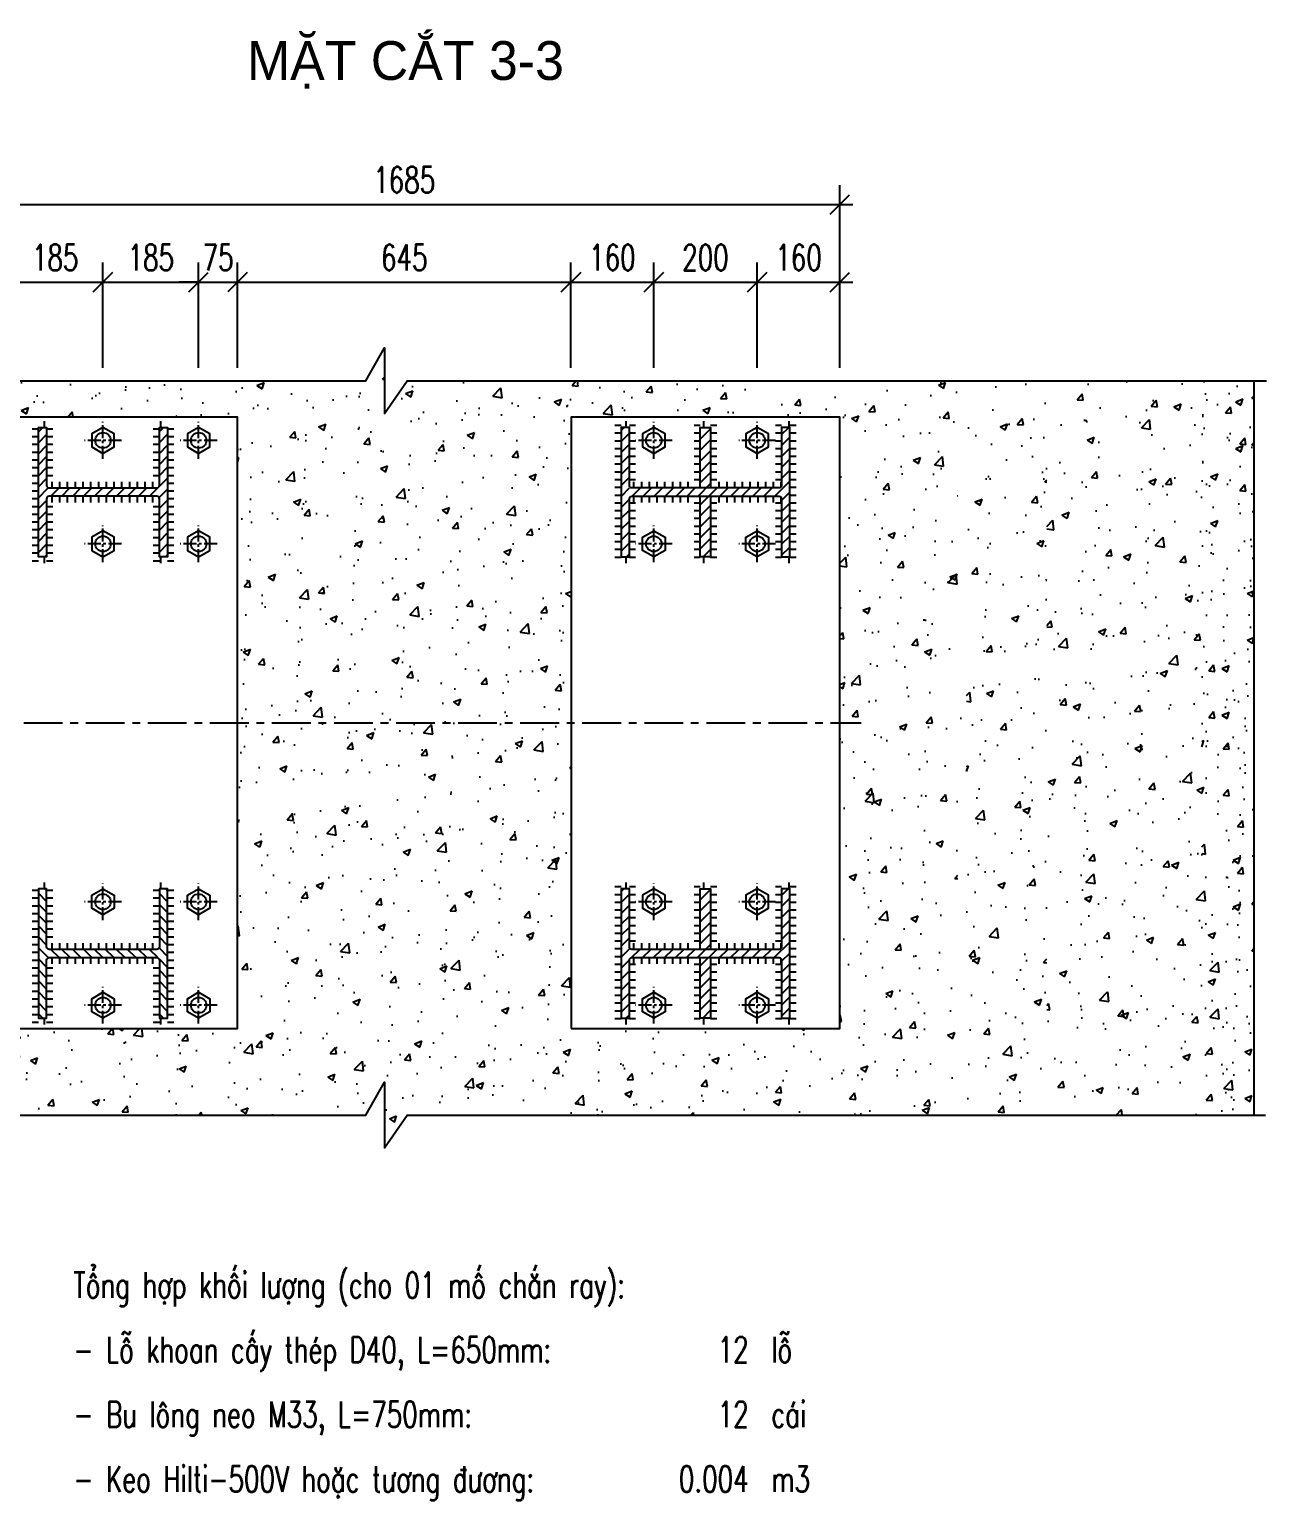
# Model space of a CAD drawing. Extents: x 3412 to 1212600, y 2456 to 246916.
# Drawn here: x 8836 to 11229, y 5758 to 8602 of the extents above; entities that cross this region are included whole.
import ezdxf
from ezdxf.enums import TextEntityAlignment as Align

# ---------------------------------------------------------------- set-up
doc = ezdxf.new("R2010")
doc.units = 0
doc.header["$LTSCALE"] = 20
doc.header["$MEASUREMENT"] = 0
doc.linetypes.add('CENTER', pattern=[2, 1.25, -0.25, 0.25, -0.25])
doc.layers.get('0').update_dxf_attribs({"linetype": 'CONTINUOUS'})
doc.layers.get('DEFPOINTS').update_dxf_attribs({"linetype": 'CONTINUOUS'})
for name, color, linetype in [('BAO', 7, 'CONTINUOUS'), ('CEN', 1, 'CENTER'), ('DIM', 4, 'CONTINUOUS'), ('HATCH', 8, 'CONTINUOUS'), ('T-Text', 31, 'CONTINUOUS'), ('TEXT', 4, 'CONTINUOUS')]:
    doc.layers.add(name, color=color, linetype=linetype)
doc.styles.add('Tieu de', font='VHAVAN.TTF', dxfattribs={"width": 0.8})
doc.styles.add('vnsimple', font='vnsimple.shx', dxfattribs={"width": 0.7})
doc.dimstyles.new('1-25', dxfattribs={"dimscale": 250, "dimtxt": 0.2, "dimasz": 0.15, "dimexe": 0.15, "dimexo": 0.1, "dimgap": 0.09, "dimtad": 1, "dimdec": 0, "dimdsep": 46, "dimtxsty": 'vnsimple', "dimblk": 'OBLIQUE', "dimcen": 0.09, "dimdle": 0.1, "dimclrd": 2, "dimclre": 7, "dimclrt": 256, "dimadec": 0, "dimazin": 0, "dimtfac": 1, "dimtdec": 0, "dimtix": 1, "dimtmove": 1, "dimatfit": 3, "dimfxl": 1, "dimtolj": 1, "dimtzin": 0, "dimarcsym": 0})
pattern_1 = [(45, (1680.296, 375.425), (-10.606602, 10.606602), [])]
pattern_2 = [(90, (1680.296, 375.425), (-15, 3e-15), [])]
pattern_3 = [(0, (1680.296, 375.425), (4e-15, 15), [])]

# ---------------------------------------------------------------- blocks, each defined once
blk = doc.blocks.new('_Oblique')
at = {"color": 0, "linetype": 'ByBlock', "lineweight": -2}
blk.add_line((-0.5, -0.5), (0.5, 0.5), dxfattribs=at)
blk = doc.blocks.new('*D12')
at = {"layer": 'DEFPOINTS', "color": 0, "transparency": 16777216}
for p in [(10403.6, 8264.1), (8718.6, 7923), (10403.6, 7923)]:
    blk.add_point(p, dxfattribs=at)
at = {"layer": 'TEXT', "color": 7, "lineweight": -2, "transparency": 16777216}
for p, q in [((8718.6, 7948), (8718.6, 8301.6)), ((10403.6, 7948), (10403.6, 8301.6))]:
    blk.add_line(p, q, dxfattribs=at)
at = {"layer": 'TEXT', "color": 2, "lineweight": -2, "transparency": 16777216}
blk.add_line((8693.6, 8264.1), (10428.6, 8264.1), dxfattribs=at)
at = {"layer": 'TEXT', "color": 2, "lineweight": -2, "transparency": 16777216, "xscale": 37.5, "yscale": 37.5, "zscale": 37.5, "rotation": 180}
blk.add_blockref('_Oblique', (8718.6, 8264.1), dxfattribs=at)
at = {"layer": 'TEXT', "color": 2, "lineweight": -2, "transparency": 16777216, "xscale": 37.5, "yscale": 37.5, "zscale": 37.5}
blk.add_blockref('_Oblique', (10403.6, 8264.1), dxfattribs=at)
at = {"layer": 'TEXT', "transparency": 16777216, "insert": (9561.1, 8311.6), "char_height": 50, "attachment_point": 5, "style": 'vnsimple'}
blk.add_mtext('\\A1;1685', dxfattribs=at)
blk = doc.blocks.new('*D38')
at = {"layer": 'DEFPOINTS', "color": 0, "transparency": 16777216}
for p in [(8978.6, 8114.1), (8793.6, 7923), (8978.6, 7923)]:
    blk.add_point(p, dxfattribs=at)
at = {"layer": 'TEXT', "color": 7, "lineweight": -2, "transparency": 16777216}
for p, q in [((8793.6, 7948), (8793.6, 8151.6)), ((8978.6, 7948), (8978.6, 8151.6))]:
    blk.add_line(p, q, dxfattribs=at)
at = {"layer": 'TEXT', "color": 2, "lineweight": -2, "transparency": 16777216}
blk.add_line((8768.6, 8114.1), (9003.6, 8114.1), dxfattribs=at)
at = {"layer": 'TEXT', "color": 2, "lineweight": -2, "transparency": 16777216, "xscale": 37.5, "yscale": 37.5, "zscale": 37.5, "rotation": 180}
blk.add_blockref('_Oblique', (8793.6, 8114.1), dxfattribs=at)
at = {"layer": 'TEXT', "color": 2, "lineweight": -2, "transparency": 16777216, "xscale": 37.5, "yscale": 37.5, "zscale": 37.5}
blk.add_blockref('_Oblique', (8978.6, 8114.1), dxfattribs=at)
at = {"layer": 'TEXT', "transparency": 16777216, "insert": (8886.1, 8161.6), "char_height": 50, "attachment_point": 5, "style": 'vnsimple'}
blk.add_mtext('\\A1;185', dxfattribs=at)
blk = doc.blocks.new('*D39')
at = {"layer": 'DEFPOINTS', "color": 0, "transparency": 16777216}
for p in [(9163.6, 8114.1), (8978.6, 7923), (9163.6, 7923)]:
    blk.add_point(p, dxfattribs=at)
at = {"layer": 'TEXT', "color": 7, "lineweight": -2, "transparency": 16777216}
for p, q in [((8978.6, 7948), (8978.6, 8151.6)), ((9163.6, 7948), (9163.6, 8151.6))]:
    blk.add_line(p, q, dxfattribs=at)
at = {"layer": 'TEXT', "color": 2, "lineweight": -2, "transparency": 16777216}
blk.add_line((8953.6, 8114.1), (9188.6, 8114.1), dxfattribs=at)
at = {"layer": 'TEXT', "color": 2, "lineweight": -2, "transparency": 16777216, "xscale": 37.5, "yscale": 37.5, "zscale": 37.5, "rotation": 180}
blk.add_blockref('_Oblique', (8978.6, 8114.1), dxfattribs=at)
at = {"layer": 'TEXT', "color": 2, "lineweight": -2, "transparency": 16777216, "xscale": 37.5, "yscale": 37.5, "zscale": 37.5}
blk.add_blockref('_Oblique', (9163.6, 8114.1), dxfattribs=at)
at = {"layer": 'TEXT', "transparency": 16777216, "insert": (9071.1, 8161.6), "char_height": 50, "attachment_point": 5, "style": 'vnsimple'}
blk.add_mtext('\\A1;185', dxfattribs=at)
blk = doc.blocks.new('*D40')
at = {"layer": 'DEFPOINTS', "color": 0, "transparency": 16777216}
for p in [(9238.6, 8114.1), (9163.6, 7923), (9238.6, 7923)]:
    blk.add_point(p, dxfattribs=at)
at = {"layer": 'TEXT', "color": 7, "lineweight": -2, "transparency": 16777216}
for p, q in [((9163.6, 7948), (9163.6, 8151.6)), ((9238.6, 7948), (9238.6, 8151.6))]:
    blk.add_line(p, q, dxfattribs=at)
at = {"layer": 'TEXT', "color": 2, "lineweight": -2, "transparency": 16777216}
for p, q in [((9163.6, 8114.1), (9126.1, 8114.1)), ((9163.6, 8114.1), (9238.6, 8114.1)), ((9238.6, 8114.1), (9276.1, 8114.1))]:
    blk.add_line(p, q, dxfattribs=at)
at = {"layer": 'TEXT', "color": 2, "lineweight": -2, "transparency": 16777216, "xscale": 37.5, "yscale": 37.5, "zscale": 37.5}
blk.add_blockref('_Oblique', (9163.6, 8114.1), dxfattribs=at)
at = {"layer": 'TEXT', "color": 2, "lineweight": -2, "transparency": 16777216, "xscale": 37.5, "yscale": 37.5, "zscale": 37.5, "rotation": 180}
blk.add_blockref('_Oblique', (9238.6, 8114.1), dxfattribs=at)
at = {"layer": 'TEXT', "transparency": 16777216, "insert": (9201.1, 8161.6), "char_height": 50, "attachment_point": 5, "style": 'vnsimple'}
blk.add_mtext('\\A1;75', dxfattribs=at)
blk = doc.blocks.new('*D41')
at = {"layer": 'DEFPOINTS', "color": 0, "transparency": 16777216}
for p in [(9883.6, 8114.1), (9238.6, 7923), (9883.6, 7923)]:
    blk.add_point(p, dxfattribs=at)
at = {"layer": 'TEXT', "color": 7, "lineweight": -2, "transparency": 16777216}
for p, q in [((9238.6, 7948), (9238.6, 8151.6)), ((9883.6, 7948), (9883.6, 8151.6))]:
    blk.add_line(p, q, dxfattribs=at)
at = {"layer": 'TEXT', "color": 2, "lineweight": -2, "transparency": 16777216}
blk.add_line((9213.6, 8114.1), (9908.6, 8114.1), dxfattribs=at)
at = {"layer": 'TEXT', "color": 2, "lineweight": -2, "transparency": 16777216, "xscale": 37.5, "yscale": 37.5, "zscale": 37.5, "rotation": 180}
blk.add_blockref('_Oblique', (9238.6, 8114.1), dxfattribs=at)
at = {"layer": 'TEXT', "color": 2, "lineweight": -2, "transparency": 16777216, "xscale": 37.5, "yscale": 37.5, "zscale": 37.5}
blk.add_blockref('_Oblique', (9883.6, 8114.1), dxfattribs=at)
at = {"layer": 'TEXT', "transparency": 16777216, "insert": (9561.1, 8161.6), "char_height": 50, "attachment_point": 5, "style": 'vnsimple'}
blk.add_mtext('\\A1;645', dxfattribs=at)
blk = doc.blocks.new('*D42')
at = {"layer": 'DEFPOINTS', "color": 0, "transparency": 16777216}
for p in [(10043.6, 8114.1), (9883.6, 7923), (10043.6, 7923)]:
    blk.add_point(p, dxfattribs=at)
at = {"layer": 'TEXT', "color": 7, "lineweight": -2, "transparency": 16777216}
for p, q in [((9883.6, 7948), (9883.6, 8151.6)), ((10043.6, 7948), (10043.6, 8151.6))]:
    blk.add_line(p, q, dxfattribs=at)
at = {"layer": 'TEXT', "color": 2, "lineweight": -2, "transparency": 16777216}
blk.add_line((9858.6, 8114.1), (10068.6, 8114.1), dxfattribs=at)
at = {"layer": 'TEXT', "color": 2, "lineweight": -2, "transparency": 16777216, "xscale": 37.5, "yscale": 37.5, "zscale": 37.5, "rotation": 180}
blk.add_blockref('_Oblique', (9883.6, 8114.1), dxfattribs=at)
at = {"layer": 'TEXT', "color": 2, "lineweight": -2, "transparency": 16777216, "xscale": 37.5, "yscale": 37.5, "zscale": 37.5}
blk.add_blockref('_Oblique', (10043.6, 8114.1), dxfattribs=at)
at = {"layer": 'TEXT', "transparency": 16777216, "insert": (9963.6, 8161.6), "char_height": 50, "attachment_point": 5, "style": 'vnsimple'}
blk.add_mtext('\\A1;160', dxfattribs=at)
blk = doc.blocks.new('*D43')
at = {"layer": 'DEFPOINTS', "color": 0, "transparency": 16777216}
for p in [(10243.6, 8114.1), (10043.6, 7923), (10243.6, 7923)]:
    blk.add_point(p, dxfattribs=at)
at = {"layer": 'TEXT', "color": 7, "lineweight": -2, "transparency": 16777216}
for p, q in [((10043.6, 7948), (10043.6, 8151.6)), ((10243.6, 7948), (10243.6, 8151.6))]:
    blk.add_line(p, q, dxfattribs=at)
at = {"layer": 'TEXT', "color": 2, "lineweight": -2, "transparency": 16777216}
blk.add_line((10018.6, 8114.1), (10268.6, 8114.1), dxfattribs=at)
at = {"layer": 'TEXT', "color": 2, "lineweight": -2, "transparency": 16777216, "xscale": 37.5, "yscale": 37.5, "zscale": 37.5, "rotation": 180}
blk.add_blockref('_Oblique', (10043.6, 8114.1), dxfattribs=at)
at = {"layer": 'TEXT', "color": 2, "lineweight": -2, "transparency": 16777216, "xscale": 37.5, "yscale": 37.5, "zscale": 37.5}
blk.add_blockref('_Oblique', (10243.6, 8114.1), dxfattribs=at)
at = {"layer": 'TEXT', "transparency": 16777216, "insert": (10143.6, 8161.6), "char_height": 50, "attachment_point": 5, "style": 'vnsimple'}
blk.add_mtext('\\A1;200', dxfattribs=at)
blk = doc.blocks.new('*D44')
at = {"layer": 'DEFPOINTS', "color": 0, "transparency": 16777216}
for p in [(10403.6, 8114.1), (10243.6, 7923), (10403.6, 7923)]:
    blk.add_point(p, dxfattribs=at)
at = {"layer": 'TEXT', "color": 7, "lineweight": -2, "transparency": 16777216}
for p, q in [((10243.6, 7948), (10243.6, 8151.6)), ((10403.6, 7948), (10403.6, 8151.6))]:
    blk.add_line(p, q, dxfattribs=at)
at = {"layer": 'TEXT', "color": 2, "lineweight": -2, "transparency": 16777216}
blk.add_line((10218.6, 8114.1), (10428.6, 8114.1), dxfattribs=at)
at = {"layer": 'TEXT', "color": 2, "lineweight": -2, "transparency": 16777216, "xscale": 37.5, "yscale": 37.5, "zscale": 37.5, "rotation": 180}
blk.add_blockref('_Oblique', (10243.6, 8114.1), dxfattribs=at)
at = {"layer": 'TEXT', "color": 2, "lineweight": -2, "transparency": 16777216, "xscale": 37.5, "yscale": 37.5, "zscale": 37.5}
blk.add_blockref('_Oblique', (10403.6, 8114.1), dxfattribs=at)
at = {"layer": 'TEXT', "transparency": 16777216, "insert": (10323.6, 8161.6), "char_height": 50, "attachment_point": 5, "style": 'vnsimple'}
blk.add_mtext('\\A1;160', dxfattribs=at)

msp = doc.modelspace()

# ---------------------------------------------------------------- hatches: boundary and pattern name
at = {"layer": 'DIM'}
h = msp.add_hatch(dxfattribs=at)
h.set_pattern_fill('ANSI31', color=8, scale=120, angle=315, style=0)
h.set_pattern_definition(pattern_3)
h.paths.add_polyline_path([(9115.645, 7845.245), (9103.645, 7845.245), (9103.645, 7728.045), (9115.645, 7728.045)])
h.paths.add_polyline_path([(9087.645, 7845.245), (9075.645, 7845.245), (9075.645, 7728.045), (9087.645, 7728.045)])
h.paths.add_polyline_path([(9115.645, 7728.045), (9103.645, 7728.045), (9103.645, 7688.045), (9115.645, 7688.045)])
h.paths.add_polyline_path([(9115.645, 7688.045), (9103.645, 7688.045), (9103.645, 7570.845), (9115.645, 7570.845)])
h.paths.add_polyline_path([(9087.645, 7688.045), (9075.645, 7688.045), (9075.645, 7570.845), (9087.645, 7570.845)])
h.paths.add_polyline_path([(8881.645, 7688.045), (8869.645, 7688.045), (8869.645, 7570.845), (8881.645, 7570.845)])
h.paths.add_polyline_path([(8853.645, 7688.045), (8841.645, 7688.045), (8841.645, 7570.845), (8853.645, 7570.845)])
h.paths.add_polyline_path([(8853.645, 7728.045), (8841.645, 7728.045), (8841.645, 7688.045), (8853.645, 7688.045)])
h.paths.add_polyline_path([(8853.645, 7845.245), (8841.645, 7845.245), (8841.645, 7728.045), (8853.645, 7728.045)])
h.paths.add_polyline_path([(8881.645, 7845.245), (8869.645, 7845.245), (8869.645, 7728.045), (8881.645, 7728.045)])
h = msp.add_hatch(dxfattribs=at)
h.set_pattern_fill('ANSI31', color=8, scale=120, angle=45, style=0)
h.set_pattern_definition(pattern_2)
h.paths.add_polyline_path([(9087.645, 7728.045), (8869.645, 7728.045), (8869.645, 7721.045, 0.41421356), (8874.645, 7716.045), (9082.645, 7716.045, 0.41421356), (9087.645, 7721.045)])
h.paths.add_polyline_path([(9087.645, 7695.045, 0.41421356), (9082.645, 7700.045), (8874.645, 7700.045, 0.41421356), (8869.645, 7695.045), (8869.645, 7688.045), (9087.645, 7688.045)])
h.paths.add_polyline_path([(9103.645, 7582.845), (9087.645, 7582.845), (9087.645, 7570.845), (9103.645, 7570.845)])
h.paths.add_polyline_path([(8869.645, 7582.845), (8853.645, 7582.845), (8853.645, 7570.845), (8869.645, 7570.845)])
h.paths.add_polyline_path([(8869.645, 7845.245), (8853.645, 7845.245), (8853.645, 7833.245), (8869.645, 7833.245)])
h.paths.add_polyline_path([(9103.645, 7845.245), (9087.645, 7845.245), (9087.645, 7833.245), (9103.645, 7833.245)])
h = msp.add_hatch(dxfattribs=at)
h.set_pattern_fill('ANSI31', color=8, scale=120, angle=315, style=0)
h.set_pattern_definition([(0, (1680.296, 1267.425), (4e-15, 15), [])])
h.paths.add_polyline_path([(10290.821, 7845.245), (10278.821, 7845.245), (10278.821, 7728.045), (10290.821, 7728.045)])
h.paths.add_polyline_path([(10318.821, 7845.245), (10306.821, 7845.245), (10306.821, 7728.045), (10318.821, 7728.045)])
h.paths.add_polyline_path([(10318.821, 7728.045), (10306.821, 7728.045), (10306.821, 7688.045), (10318.821, 7688.045)])
h.paths.add_polyline_path([(10318.821, 7688.045), (10306.821, 7688.045), (10306.821, 7570.845), (10318.821, 7570.845)])
h.paths.add_polyline_path([(10290.821, 7688.045), (10278.821, 7688.045), (10278.821, 7570.845), (10290.821, 7570.845)])
h.paths.add_polyline_path([(10008.469, 7688.045), (9996.469, 7688.045), (9996.469, 7570.845), (10008.469, 7570.845)])
h.paths.add_polyline_path([(10008.469, 7845.245), (9996.469, 7845.245), (9996.469, 7728.045), (10008.469, 7728.045)])
h.paths.add_polyline_path([(9980.469, 7845.245), (9968.469, 7845.245), (9968.469, 7728.045), (9980.469, 7728.045)])
h.paths.add_polyline_path([(9980.469, 7728.045), (9968.469, 7728.045), (9968.469, 7688.045), (9980.469, 7688.045)])
h.paths.add_polyline_path([(9980.469, 7688.045), (9968.469, 7688.045), (9968.469, 7570.845), (9980.469, 7570.845)])
h.paths.add_polyline_path([(10165.645, 7688.045), (10153.645, 7688.045), (10153.645, 7570.845), (10165.645, 7570.845)])
h.paths.add_polyline_path([(10133.645, 7688.045), (10121.645, 7688.045), (10121.645, 7570.845), (10133.645, 7570.845)])
h.paths.add_polyline_path([(10133.645, 7845.245), (10121.645, 7845.245), (10121.645, 7728.045), (10133.645, 7728.045)])
h.paths.add_polyline_path([(10165.645, 7845.245), (10153.645, 7845.245), (10153.645, 7728.045), (10165.645, 7728.045)])
h = msp.add_hatch(dxfattribs=at)
h.set_pattern_fill('ANSI31', color=8, scale=120, angle=45, style=0)
h.set_pattern_definition([(90, (1680.296, 1267.425), (-15, 3e-15), [])])
h.paths.add_polyline_path([(10290.821, 7728.045), (10165.645, 7728.045), (10165.645, 7720.045), (10165.645, 7716.045), (10285.821, 7716.045, 0.41421356), (10290.821, 7721.045)])
h.paths.add_polyline_path([(10121.645, 7728.045), (9996.469, 7728.045), (9996.469, 7721.045, 0.41421356), (10001.469, 7716.045), (10121.645, 7716.045)])
h.paths.add_polyline_path([(10121.645, 7700.045), (10001.469, 7700.045, 0.41421356), (9996.469, 7695.045), (9996.469, 7688.045), (10121.645, 7688.045)])
h.paths.add_polyline_path([(10290.821, 7695.045, 0.41421356), (10285.821, 7700.045), (10165.645, 7700.045), (10165.645, 7695.045), (10165.645, 7688.045), (10290.821, 7688.045)])
h.paths.add_polyline_path([(10153.645, 7582.845), (10133.645, 7582.845), (10133.645, 7570.845), (10153.645, 7570.845)])
h.paths.add_polyline_path([(9996.469, 7582.845), (9980.469, 7582.845), (9980.469, 7570.845), (9996.469, 7570.845)])
h.paths.add_polyline_path([(9996.469, 7845.245), (9980.469, 7845.245), (9980.469, 7833.245), (9996.469, 7833.245)])
h.paths.add_polyline_path([(10153.645, 7845.245), (10133.645, 7845.245), (10133.645, 7833.245), (10153.645, 7833.245)])
h.paths.add_polyline_path([(10306.821, 7845.245), (10290.821, 7845.245), (10290.821, 7833.245), (10306.821, 7833.245)])
h.paths.add_polyline_path([(10306.821, 7582.845), (10290.821, 7582.845), (10290.821, 7570.845), (10306.821, 7570.845)])
h = msp.add_hatch(dxfattribs=at)
h.set_pattern_fill('ANSI31', color=8, scale=120, angle=315, style=0)
h.set_pattern_definition([(0, (1680.296, -516.575), (4e-15, 15), [])])
h.paths.add_polyline_path([(9115.645, 6953.245), (9103.645, 6953.245), (9103.645, 6836.045), (9115.645, 6836.045)])
h.paths.add_polyline_path([(9087.645, 6953.245), (9075.645, 6953.245), (9075.645, 6836.045), (9087.645, 6836.045)])
h.paths.add_polyline_path([(9115.645, 6836.045), (9103.645, 6836.045), (9103.645, 6796.045), (9115.645, 6796.045)])
h.paths.add_polyline_path([(9115.645, 6796.045), (9103.645, 6796.045), (9103.645, 6678.845), (9115.645, 6678.845)])
h.paths.add_polyline_path([(9087.645, 6796.045), (9075.645, 6796.045), (9075.645, 6678.845), (9087.645, 6678.845)])
h.paths.add_polyline_path([(8881.645, 6796.045), (8869.645, 6796.045), (8869.645, 6678.845), (8881.645, 6678.845)])
h.paths.add_polyline_path([(8853.645, 6796.045), (8841.645, 6796.045), (8841.645, 6678.845), (8853.645, 6678.845)])
h.paths.add_polyline_path([(8853.645, 6836.045), (8841.645, 6836.045), (8841.645, 6796.045), (8853.645, 6796.045)])
h.paths.add_polyline_path([(8853.645, 6953.245), (8841.645, 6953.245), (8841.645, 6836.045), (8853.645, 6836.045)])
h.paths.add_polyline_path([(8881.645, 6953.245), (8869.645, 6953.245), (8869.645, 6836.045), (8881.645, 6836.045)])
h = msp.add_hatch(dxfattribs=at)
h.set_pattern_fill('ANSI31', color=8, scale=120, angle=45, style=0)
h.set_pattern_definition([(90, (1680.296, -516.575), (-15, 3e-15), [])])
h.paths.add_polyline_path([(9087.645, 6836.045), (8869.645, 6836.045), (8869.645, 6829.045, 0.41421356), (8874.645, 6824.045), (9082.645, 6824.045, 0.41421356), (9087.645, 6829.045)])
h.paths.add_polyline_path([(9087.645, 6803.045, 0.41421356), (9082.645, 6808.045), (8874.645, 6808.045, 0.41421356), (8869.645, 6803.045), (8869.645, 6796.045), (9087.645, 6796.045)])
h.paths.add_polyline_path([(9103.645, 6690.845), (9087.645, 6690.845), (9087.645, 6678.845), (9103.645, 6678.845)])
h.paths.add_polyline_path([(8869.645, 6690.845), (8853.645, 6690.845), (8853.645, 6678.845), (8869.645, 6678.845)])
h.paths.add_polyline_path([(8869.645, 6953.245), (8853.645, 6953.245), (8853.645, 6941.245), (8869.645, 6941.245)])
h.paths.add_polyline_path([(9103.645, 6953.245), (9087.645, 6953.245), (9087.645, 6941.245), (9103.645, 6941.245)])
h = msp.add_hatch(dxfattribs=at)
h.set_pattern_fill('ANSI31', color=8, scale=120, angle=315, style=0)
h.set_pattern_definition(pattern_3)
h.paths.add_polyline_path([(10290.821, 6953.245), (10278.821, 6953.245), (10278.821, 6836.045), (10290.821, 6836.045)])
h.paths.add_polyline_path([(10318.821, 6953.245), (10306.821, 6953.245), (10306.821, 6836.045), (10318.821, 6836.045)])
h.paths.add_polyline_path([(10318.821, 6836.045), (10306.821, 6836.045), (10306.821, 6796.045), (10318.821, 6796.045)])
h.paths.add_polyline_path([(10318.821, 6796.045), (10306.821, 6796.045), (10306.821, 6678.845), (10318.821, 6678.845)])
h.paths.add_polyline_path([(10290.821, 6796.045), (10278.821, 6796.045), (10278.821, 6678.845), (10290.821, 6678.845)])
h.paths.add_polyline_path([(10008.469, 6796.045), (9996.469, 6796.045), (9996.469, 6678.845), (10008.469, 6678.845)])
h.paths.add_polyline_path([(10008.469, 6953.245), (9996.469, 6953.245), (9996.469, 6836.045), (10008.469, 6836.045)])
h.paths.add_polyline_path([(9980.469, 6953.245), (9968.469, 6953.245), (9968.469, 6836.045), (9980.469, 6836.045)])
h.paths.add_polyline_path([(9980.469, 6836.045), (9968.469, 6836.045), (9968.469, 6796.045), (9980.469, 6796.045)])
h.paths.add_polyline_path([(9980.469, 6796.045), (9968.469, 6796.045), (9968.469, 6678.845), (9980.469, 6678.845)])
h.paths.add_polyline_path([(10165.645, 6796.045), (10153.645, 6796.045), (10153.645, 6678.845), (10165.645, 6678.845)])
h.paths.add_polyline_path([(10133.645, 6796.045), (10121.645, 6796.045), (10121.645, 6678.845), (10133.645, 6678.845)])
h.paths.add_polyline_path([(10133.645, 6953.245), (10121.645, 6953.245), (10121.645, 6836.045), (10133.645, 6836.045)])
h.paths.add_polyline_path([(10165.645, 6953.245), (10153.645, 6953.245), (10153.645, 6836.045), (10165.645, 6836.045)])
h = msp.add_hatch(dxfattribs=at)
h.set_pattern_fill('ANSI31', color=8, scale=120, angle=45, style=0)
h.set_pattern_definition(pattern_2)
h.paths.add_polyline_path([(10290.821, 6836.045), (10165.645, 6836.045), (10165.645, 6828.045), (10165.645, 6824.045), (10285.821, 6824.045, 0.41421356), (10290.821, 6829.045)])
h.paths.add_polyline_path([(10121.645, 6836.045), (9996.469, 6836.045), (9996.469, 6829.045, 0.41421356), (10001.469, 6824.045), (10121.645, 6824.045)])
h.paths.add_polyline_path([(10121.645, 6808.045), (10001.469, 6808.045, 0.41421356), (9996.469, 6803.045), (9996.469, 6796.045), (10121.645, 6796.045)])
h.paths.add_polyline_path([(10290.821, 6803.045, 0.41421356), (10285.821, 6808.045), (10165.645, 6808.045), (10165.645, 6803.045), (10165.645, 6796.045), (10290.821, 6796.045)])
h.paths.add_polyline_path([(10153.645, 6690.845), (10133.645, 6690.845), (10133.645, 6678.845), (10153.645, 6678.845)])
h.paths.add_polyline_path([(9996.469, 6690.845), (9980.469, 6690.845), (9980.469, 6678.845), (9996.469, 6678.845)])
h.paths.add_polyline_path([(9996.469, 6953.245), (9980.469, 6953.245), (9980.469, 6941.245), (9996.469, 6941.245)])
h.paths.add_polyline_path([(10153.645, 6953.245), (10133.645, 6953.245), (10133.645, 6941.245), (10153.645, 6941.245)])
h.paths.add_polyline_path([(10306.821, 6953.245), (10290.821, 6953.245), (10290.821, 6941.245), (10306.821, 6941.245)])
h.paths.add_polyline_path([(10306.821, 6690.845), (10290.821, 6690.845), (10290.821, 6678.845), (10306.821, 6678.845)])
at = {"layer": 'HATCH'}
h = msp.add_hatch(dxfattribs=at)
h.set_pattern_fill('AR-CONC', color=256, scale=20, style=0)
h.set_pattern_definition([(50, (2175.48, 744.07), (143.452, -12.5504), [15, -165]), (355, (2175.48, 744.07), (-27.7503, 150.4384), [12, -132]), (100.4514, (2187.43, 743.02), (115.7019, 137.8879), [12.748, -140.2284]), (46.1842, (2175.48, 784.07), (213.4482, -33.1038), [22.5, -247.5]), (96.6356, (2193.27, 781.3), (186.9325, 194.8236), [19.122, -210.3426]), (351.1842, (2175.48, 784.07), (186.9324, 194.8237), [18, -198]), (21, (2195.48, 774.07), (119.3814, -80.5238), [15, -165]), (326, (2195.48, 774.07), (48.663, 145.03), [12, -132]), (71.4514, (2205.43, 767.36), (168.0445, 64.5061), [12.748, -140.2284]), (37.5, (2175.48, 744.07), (2.43197, 66.57877), [0, -130.4, 0, -134, 0, -132.5]), (7.5, (2175.48, 744.07), (52.6139, 78.88234), [0, -76.4, 0, -127.4, 0, -50.5]), (327.5, (2130.88, 744.07), (106.76449, -4.51097), [0, -50, 0, -156, 0, -207]), (317.5, (2110.88, 744.07), (116.6372, 20.021), [0, -65, 0, -103.6, 0, -147])])
h.paths.add_polyline_path([(9561.145, 7262.045), (9883.645, 7262.045), (9883.645, 7853.045), (10403.645, 7853.045), (10403.645, 6671.045), (9883.645, 6671.045), (9883.645, 7262.045), (9561.145, 7262.045), (9561.145, 6494.998), (9567.056, 6503.423), (10631.422, 6503.423), (10631.422, 7197.931), (10567.237, 7234.124), (10694.38, 7234.124), (10631.422, 7278.297), (10631.422, 7923.05), (9567.056, 7923.05), (9561.145, 7914.625)])
h.paths.add_polyline_path([(9238.645, 7262.045), (9561.145, 7262.045), (9561.145, 7914.625), (9522.883, 7860.092), (9522.883, 7987.235), (9486.69, 7923.05), (8602.048, 7923.05), (8602.048, 7270.425), (8665.007, 7226.251), (8537.863, 7226.251), (8602.048, 7190.059), (8602.048, 6503.423), (9486.69, 6503.423), (9522.883, 6567.608), (9522.883, 6440.465), (9561.145, 6494.998), (9561.145, 7262.045), (9238.645, 7262.045), (9238.645, 6671.045), (8718.645, 6671.045), (8718.645, 7853.045), (9238.645, 7853.045)])
h.paths.add_polyline_path([(11203.645, 7923.05), (11103.645, 7923.05), (11103.645, 6503.423), (11203.645, 6503.423)])
h.paths.add_polyline_path([(10803.645, 7923.05), (10648.39, 7923.05), (10648.39, 7278.297), (10711.348, 7234.124), (10584.204, 7234.124), (10648.39, 7197.931), (10648.39, 6503.423), (10803.645, 6503.423)])
h = msp.add_hatch(dxfattribs=at)
h.set_pattern_fill('AR-CONC', color=256, scale=20, style=0)
h.set_pattern_definition([(50, (2175.48, 653.9), (143.452, -12.5504), [15, -165]), (355, (2175.48, 653.9), (-27.7503, 150.4384), [12, -132]), (100.4514, (2187.43, 652.86), (115.7019, 137.8879), [12.748, -140.2284]), (46.1842, (2175.48, 693.9), (213.4482, -33.1038), [22.5, -247.5]), (96.6356, (2193.27, 691.14), (186.9325, 194.8236), [19.122, -210.3426]), (351.1842, (2175.48, 693.9), (186.9324, 194.8237), [18, -198]), (21, (2195.48, 683.9), (119.3814, -80.5238), [15, -165]), (326, (2195.48, 683.9), (48.663, 145.03), [12, -132]), (71.4514, (2205.43, 677.19), (168.0445, 64.5061), [12.748, -140.2284]), (37.5, (2175.48, 653.9), (2.43197, 66.57877), [0, -130.4, 0, -134, 0, -132.5]), (7.5, (2175.48, 653.9), (52.6139, 78.88234), [0, -76.4, 0, -127.4, 0, -50.5]), (327.5, (2130.88, 653.9), (106.76449, -4.51097), [0, -50, 0, -156, 0, -207]), (317.5, (2110.88, 653.9), (116.6372, 20.021), [0, -65, 0, -103.6, 0, -147])])
h.paths.add_polyline_path([(10903.645, 7923.05), (10803.645, 7923.05), (10803.645, 6503.423), (10903.645, 6503.423)])
h.paths.add_polyline_path([(10903.645, 6503.423), (11203.645, 6503.423), (11203.645, 7923.05), (10903.645, 7923.05)])
h = msp.add_hatch(dxfattribs=at)
h.set_pattern_fill('ANSI31', color=256, scale=120, style=0)
h.set_pattern_definition(pattern_1)
h.paths.add_polyline_path([(8853.645, 7582.845), (8869.645, 7582.845), (8869.645, 7695.045, -0.41421356), (8874.645, 7700.045), (9082.645, 7700.045, -0.41421356), (9087.645, 7695.045), (9087.645, 7582.845), (9103.645, 7582.845), (9103.645, 7833.245), (9087.645, 7833.245), (9087.645, 7721.045, -0.41421356), (9082.645, 7716.045), (8874.645, 7716.045, -0.41421356), (8869.645, 7721.045), (8869.645, 7833.245), (8853.645, 7833.245)])
h = msp.add_hatch(dxfattribs=at)
h.set_pattern_fill('ANSI31', color=256, scale=120, style=0)
h.set_pattern_definition(pattern_1)
h.paths.add_polyline_path([(10290.821, 7700.045), (10290.821, 7582.845), (10306.821, 7582.845), (10306.821, 7833.245), (10290.821, 7833.245), (10290.821, 7716.045), (10153.645, 7716.045), (9996.469, 7716.045), (9996.469, 7833.245), (9980.469, 7833.245), (9980.469, 7582.845), (9996.469, 7582.845), (9996.469, 7700.045), (10153.645, 7700.045)])
h.paths.add_polyline_path([(10153.645, 7833.245), (10133.645, 7833.245), (10133.645, 7716.045), (10153.645, 7716.045)], flags=17)
h.paths.add_polyline_path([(10153.645, 6808.045), (10290.821, 6808.045), (10290.821, 6690.845), (10306.821, 6690.845), (10306.821, 6941.245), (10290.821, 6941.245), (10290.821, 6824.045), (10153.645, 6824.045), (9996.469, 6824.045), (9996.469, 6941.245), (9980.469, 6941.245), (9980.469, 6690.845), (9996.469, 6690.845), (9996.469, 6808.045)])
h.paths.add_polyline_path([(10153.645, 6941.245), (10133.645, 6941.245), (10133.645, 6824.045), (10153.645, 6824.045)], flags=17)
h.paths.add_polyline_path([(10133.645, 6690.845), (10153.645, 6690.845), (10153.645, 6808.045), (10133.645, 6808.045)], flags=17)
h = msp.add_hatch(dxfattribs=at)
h.set_pattern_fill('ANSI31', color=256, scale=120, style=0)
h.set_pattern_definition(pattern_1)
h.paths.add_polyline_path([(10133.645, 7582.845), (10153.645, 7582.845), (10153.645, 7700.045), (10133.645, 7700.045)])
h = msp.add_hatch(dxfattribs=at)
h.set_pattern_fill('ANSI31', color=256, scale=120, style=0)
h.set_pattern_definition([(315, (1680.296, 14148.666), (-10.606602, -10.606602), [])])
h.paths.add_polyline_path([(8853.645, 6690.845), (8869.645, 6690.845), (8869.645, 6808.045), (9087.645, 6808.045), (9087.645, 6690.845), (9103.645, 6690.845), (9103.645, 6941.245), (9087.645, 6941.245), (9087.645, 6824.045), (8869.645, 6824.045), (8869.645, 6941.245), (8853.645, 6941.245)])

# ---------------------------------------------------------------- linework, layer by layer
at = {"layer": 'BAO'}
msp.add_line((11203.645, 7923.05), (11203.645, 6503.423), dxfattribs=at)
for points in [[(8718.645, 6671.045), (9238.645, 6671.045), (9238.645, 7853.045), (8718.645, 7853.045)], [(9883.645, 6671.045), (10403.645, 6671.045), (10403.645, 7853.045), (9883.645, 7853.045)], [(8978.645, 7833.245), (8956.821, 7820.645), (8956.821, 7795.445), (8978.645, 7782.845), (9000.469, 7795.445), (9000.469, 7820.645)], [(9163.645, 7833.245), (9141.821, 7820.645), (9141.821, 7795.445), (9163.645, 7782.845), (9185.469, 7795.445), (9185.469, 7820.645)], [(10043.645, 7833.245), (10021.821, 7820.645), (10021.821, 7795.445), (10043.645, 7782.845), (10065.469, 7795.445), (10065.469, 7820.645)], [(10243.645, 7833.245), (10221.821, 7820.645), (10221.821, 7795.445), (10243.645, 7782.845), (10265.469, 7795.445), (10265.469, 7820.645)], [(8978.645, 7633.245), (8956.821, 7620.645), (8956.821, 7595.445), (8978.645, 7582.845), (9000.469, 7595.445), (9000.469, 7620.645)], [(9163.645, 7633.245), (9141.821, 7620.645), (9141.821, 7595.445), (9163.645, 7582.845), (9185.469, 7595.445), (9185.469, 7620.645)], [(10043.645, 7582.845), (10021.821, 7595.445), (10021.821, 7620.645), (10043.645, 7633.245), (10065.469, 7620.645), (10065.469, 7595.445)], [(10243.645, 7582.845), (10221.821, 7595.445), (10221.821, 7620.645), (10243.645, 7633.245), (10265.469, 7620.645), (10265.469, 7595.445)], [(8978.645, 6890.845), (8956.821, 6903.445), (8956.821, 6928.645), (8978.645, 6941.245), (9000.469, 6928.645), (9000.469, 6903.445)], [(9163.645, 6890.845), (9141.821, 6903.445), (9141.821, 6928.645), (9163.645, 6941.245), (9185.469, 6928.645), (9185.469, 6903.445)], [(10043.645, 6941.245), (10021.821, 6928.645), (10021.821, 6903.445), (10043.645, 6890.845), (10065.469, 6903.445), (10065.469, 6928.645)], [(10243.645, 6941.245), (10221.821, 6928.645), (10221.821, 6903.445), (10243.645, 6890.845), (10265.469, 6903.445), (10265.469, 6928.645)], [(8978.645, 6690.845), (8956.821, 6703.445), (8956.821, 6728.645), (8978.645, 6741.245), (9000.469, 6728.645), (9000.469, 6703.445)], [(9163.645, 6690.845), (9141.821, 6703.445), (9141.821, 6728.645), (9163.645, 6741.245), (9185.469, 6728.645), (9185.469, 6703.445)], [(10043.645, 6690.845), (10021.821, 6703.445), (10021.821, 6728.645), (10043.645, 6741.245), (10065.469, 6728.645), (10065.469, 6703.445)], [(10243.645, 6690.845), (10221.821, 6703.445), (10221.821, 6728.645), (10243.645, 6741.245), (10265.469, 6728.645), (10265.469, 6703.445)]]:
    msp.add_lwpolyline(points, close=True, dxfattribs=at)
for points in [[(8874.645, 7716.045), (9082.645, 7716.045, 0.41421356), (9087.645, 7721.045), (9087.645, 7833.245), (9103.645, 7833.245), (9103.645, 7582.845), (9087.645, 7582.845), (9087.645, 7695.045, 0.41421356), (9082.645, 7700.045), (8874.645, 7700.045, 0.41421356), (8869.645, 7695.045), (8869.645, 7582.845), (8853.645, 7582.845), (8853.645, 7833.245), (8869.645, 7833.245), (8869.645, 7721.045, 0.41421356)], [(10153.645, 7716.045), (10001.469, 7716.045, -0.41421356), (9996.469, 7721.045), (9996.469, 7833.245), (9980.469, 7833.245), (9980.469, 7582.845), (9996.469, 7582.845), (9996.469, 7695.045, -0.41421356), (10001.469, 7700.045), (10153.645, 7700.045), (10285.821, 7700.045, -0.41421356), (10290.821, 7695.045), (10290.821, 7582.845), (10306.821, 7582.845), (10306.821, 7833.245), (10290.821, 7833.245), (10290.821, 7721.045, -0.41421356), (10285.821, 7716.045)], [(8874.645, 6808.045), (9082.645, 6808.045, -0.41421356), (9087.645, 6803.045), (9087.645, 6690.845), (9103.645, 6690.845), (9103.645, 6941.245), (9087.645, 6941.245), (9087.645, 6829.045, -0.41421356), (9082.645, 6824.045), (8874.645, 6824.045, -0.41421356), (8869.645, 6829.045), (8869.645, 6941.245), (8853.645, 6941.245), (8853.645, 6690.845), (8869.645, 6690.845), (8869.645, 6803.045, -0.41421356)], [(10153.645, 6824.045), (10001.469, 6824.045, -0.41421356), (9996.469, 6829.045), (9996.469, 6941.245), (9980.469, 6941.245), (9980.469, 6690.845), (9996.469, 6690.845), (9996.469, 6803.045, -0.41421356), (10001.469, 6808.045), (10153.645, 6808.045), (10285.821, 6808.045, -0.41421356), (10290.821, 6803.045), (10290.821, 6690.845), (10306.821, 6690.845), (10306.821, 6941.245), (10290.821, 6941.245), (10290.821, 6829.045, -0.41421356), (10285.821, 6824.045)]]:
    msp.add_lwpolyline(points, format="xyb", close=True, dxfattribs=at)
for points in [[(10133.645, 7716.045), (10133.645, 7833.245), (10153.645, 7833.245), (10153.645, 7720.045), (10153.645, 7716.045)], [(10153.645, 7700.045), (10153.645, 7695.045), (10153.645, 7582.845), (10133.645, 7582.845), (10133.645, 7700.045)], [(10133.645, 6824.045), (10133.645, 6941.245), (10153.645, 6941.245), (10153.645, 6828.045), (10153.645, 6824.045)], [(10153.645, 6808.045), (10153.645, 6803.045), (10153.645, 6690.845), (10133.645, 6690.845), (10133.645, 6808.045)]]:
    msp.add_lwpolyline(points, dxfattribs=at)
for centre in [(8978.645, 7808.045), (9163.645, 7808.045), (10043.645, 7808.045), (10243.645, 7808.045), (8978.645, 7608.045), (9163.645, 7608.045), (10043.645, 7608.045), (10243.645, 7608.045), (8978.645, 6916.045), (9163.645, 6916.045), (10043.645, 6916.045), (10243.645, 6916.045), (8978.645, 6716.045), (9163.645, 6716.045), (10043.645, 6716.045), (10243.645, 6716.045)]:
    msp.add_circle(centre, 15, dxfattribs=at)
at = {"layer": 'CEN', "linetype": 'CENTER'}
for p, q in [((8978.645, 7772.489), (8978.645, 7843.602)), ((9163.645, 7772.489), (9163.645, 7843.602)), ((10043.645, 7772.489), (10043.645, 7843.602)), ((10243.645, 7772.489), (10243.645, 7843.602)), ((9014.202, 7808.045), (8943.088, 7808.045)), ((9199.202, 7808.045), (9128.088, 7808.045)), ((10079.202, 7808.045), (10008.088, 7808.045)), ((10279.202, 7808.045), (10208.088, 7808.045)), ((8978.645, 7572.489), (8978.645, 7643.602)), ((9163.645, 7572.489), (9163.645, 7643.602)), ((10043.645, 7572.489), (10043.645, 7643.602)), ((10243.645, 7572.489), (10243.645, 7643.602)), ((9014.202, 7608.045), (8943.088, 7608.045)), ((9199.202, 7608.045), (9128.088, 7608.045)), ((10079.202, 7608.045), (10008.088, 7608.045)), ((10279.202, 7608.045), (10208.088, 7608.045)), ((8978.645, 6880.489), (8978.645, 6951.602)), ((9163.645, 6880.489), (9163.645, 6951.602)), ((10043.645, 6880.489), (10043.645, 6951.602)), ((10243.645, 6880.489), (10243.645, 6951.602)), ((9014.202, 6916.045), (8943.088, 6916.045)), ((9199.202, 6916.045), (9128.088, 6916.045)), ((10079.202, 6916.045), (10008.088, 6916.045)), ((10279.202, 6916.045), (10208.088, 6916.045)), ((8978.645, 6680.489), (8978.645, 6751.602)), ((9163.645, 6680.489), (9163.645, 6751.602)), ((10043.645, 6680.489), (10043.645, 6751.602)), ((10243.645, 6680.489), (10243.645, 6751.602)), ((9014.202, 6716.045), (8943.088, 6716.045)), ((9199.202, 6716.045), (9128.088, 6716.045)), ((10079.202, 6716.045), (10008.088, 6716.045)), ((10279.202, 6716.045), (10208.088, 6716.045))]:
    msp.add_line(p, q, dxfattribs=at)
at = {"layer": 'CEN', "color": 8, "linetype": 'CENTER', "ltscale": 3}
msp.add_line((8705.455, 7262.045), (10444.767, 7262.045), dxfattribs=at)
at = {"layer": 'HATCH'}
for points in [[(8567.865, 7923.05), (9486.69, 7923.05), (9522.883, 7987.235), (9522.883, 7860.092), (9567.056, 7923.05), (10631.422, 7923.05)], [(10631.422, 7923.05), (11228.595, 7923.05)], [(8573.334, 6503.423), (9486.69, 6503.423), (9522.883, 6567.608), (9522.883, 6440.465), (9567.056, 6503.423), (10631.422, 6503.423)], [(10631.422, 6503.423), (11226.593, 6503.423)]]:
    msp.add_lwpolyline(points, dxfattribs=at)

# ---------------------------------------------------------------- texts
at = {"layer": 'T-Text', "color": 4, "style": 'Tieu de'}
msp.add_text('mÆt c¾t 3-3', height=75, dxfattribs=at).set_placement((9563.443, 8545.383, 616), align=Align.MIDDLE)
at = {"layer": 'TEXT', "color": 4, "style": 'vnsimple', "width": 0.7}
for s, p in [('Tæng hîp khèi l\xadîng (cho 01 mè ch¾n ray):', (8921.316, 6175.12)), ('- Lç khoan cÊy thÐp D40, L=650mm:', (8921.316, 6050.12)), ('lç', (10270.825, 6050.12)), ('- Bu l«ng neo M33, L=750mm:', (8921.316, 5925.12)), ('c¸i', (10270.825, 5925.12)), ('- Keo Hilti-500V hoÆc t\xad¬ng ®\xad¬ng:', (8921.316, 5800.12)), ('m3', (10270.825, 5800.12))]:
    msp.add_text(s, height=50, dxfattribs=at).set_placement(p, align=Align.MIDDLE_LEFT)
for s, p in [('12', (10227.199, 6050.12)), ('12', (10227.199, 5925.12)), ('0.004', (10227.199, 5800.12))]:
    msp.add_text(s, height=50, dxfattribs=at).set_placement(p, align=Align.MIDDLE_RIGHT)

# ---------------------------------------------------------------- dimensions: what is measured, and where the dimension line sits
at = {"layer": 'TEXT'}
for base, p1, p2, picture, middle in [((10403.645, 8264.149), (8718.645, 7923.05), (10403.645, 7923.05), '*D12', (9561.145, 8311.649)), ((8978.645, 8114.149), (8793.645, 7923.05), (8978.645, 7923.05), '*D38', (8886.145, 8161.649)), ((9163.645, 8114.149), (8978.645, 7923.05), (9163.645, 7923.05), '*D39', (9071.145, 8161.649)), ((9238.645, 8114.149), (9163.645, 7923.05), (9238.645, 7923.05), '*D40', (9201.145, 8161.649)), ((9883.645, 8114.149), (9238.645, 7923.05), (9883.645, 7923.05), '*D41', (9561.145, 8161.649)), ((10043.645, 8114.149), (9883.645, 7923.05), (10043.645, 7923.05), '*D42', (9963.645, 8161.649)), ((10243.645, 8114.149), (10043.645, 7923.05), (10243.645, 7923.05), '*D43', (10143.645, 8161.649)), ((10403.645, 8114.149), (10243.645, 7923.05), (10403.645, 7923.05), '*D44', (10323.645, 8161.649))]:
    dim = msp.add_linear_dim(base=base, p1=p1, p2=p2, dimstyle='1-25', dxfattribs=at)
    dim.commit()
    dim.dimension.update_dxf_attribs({"geometry": picture, "text_midpoint": middle})

doc.saveas('drawing.dxf')
